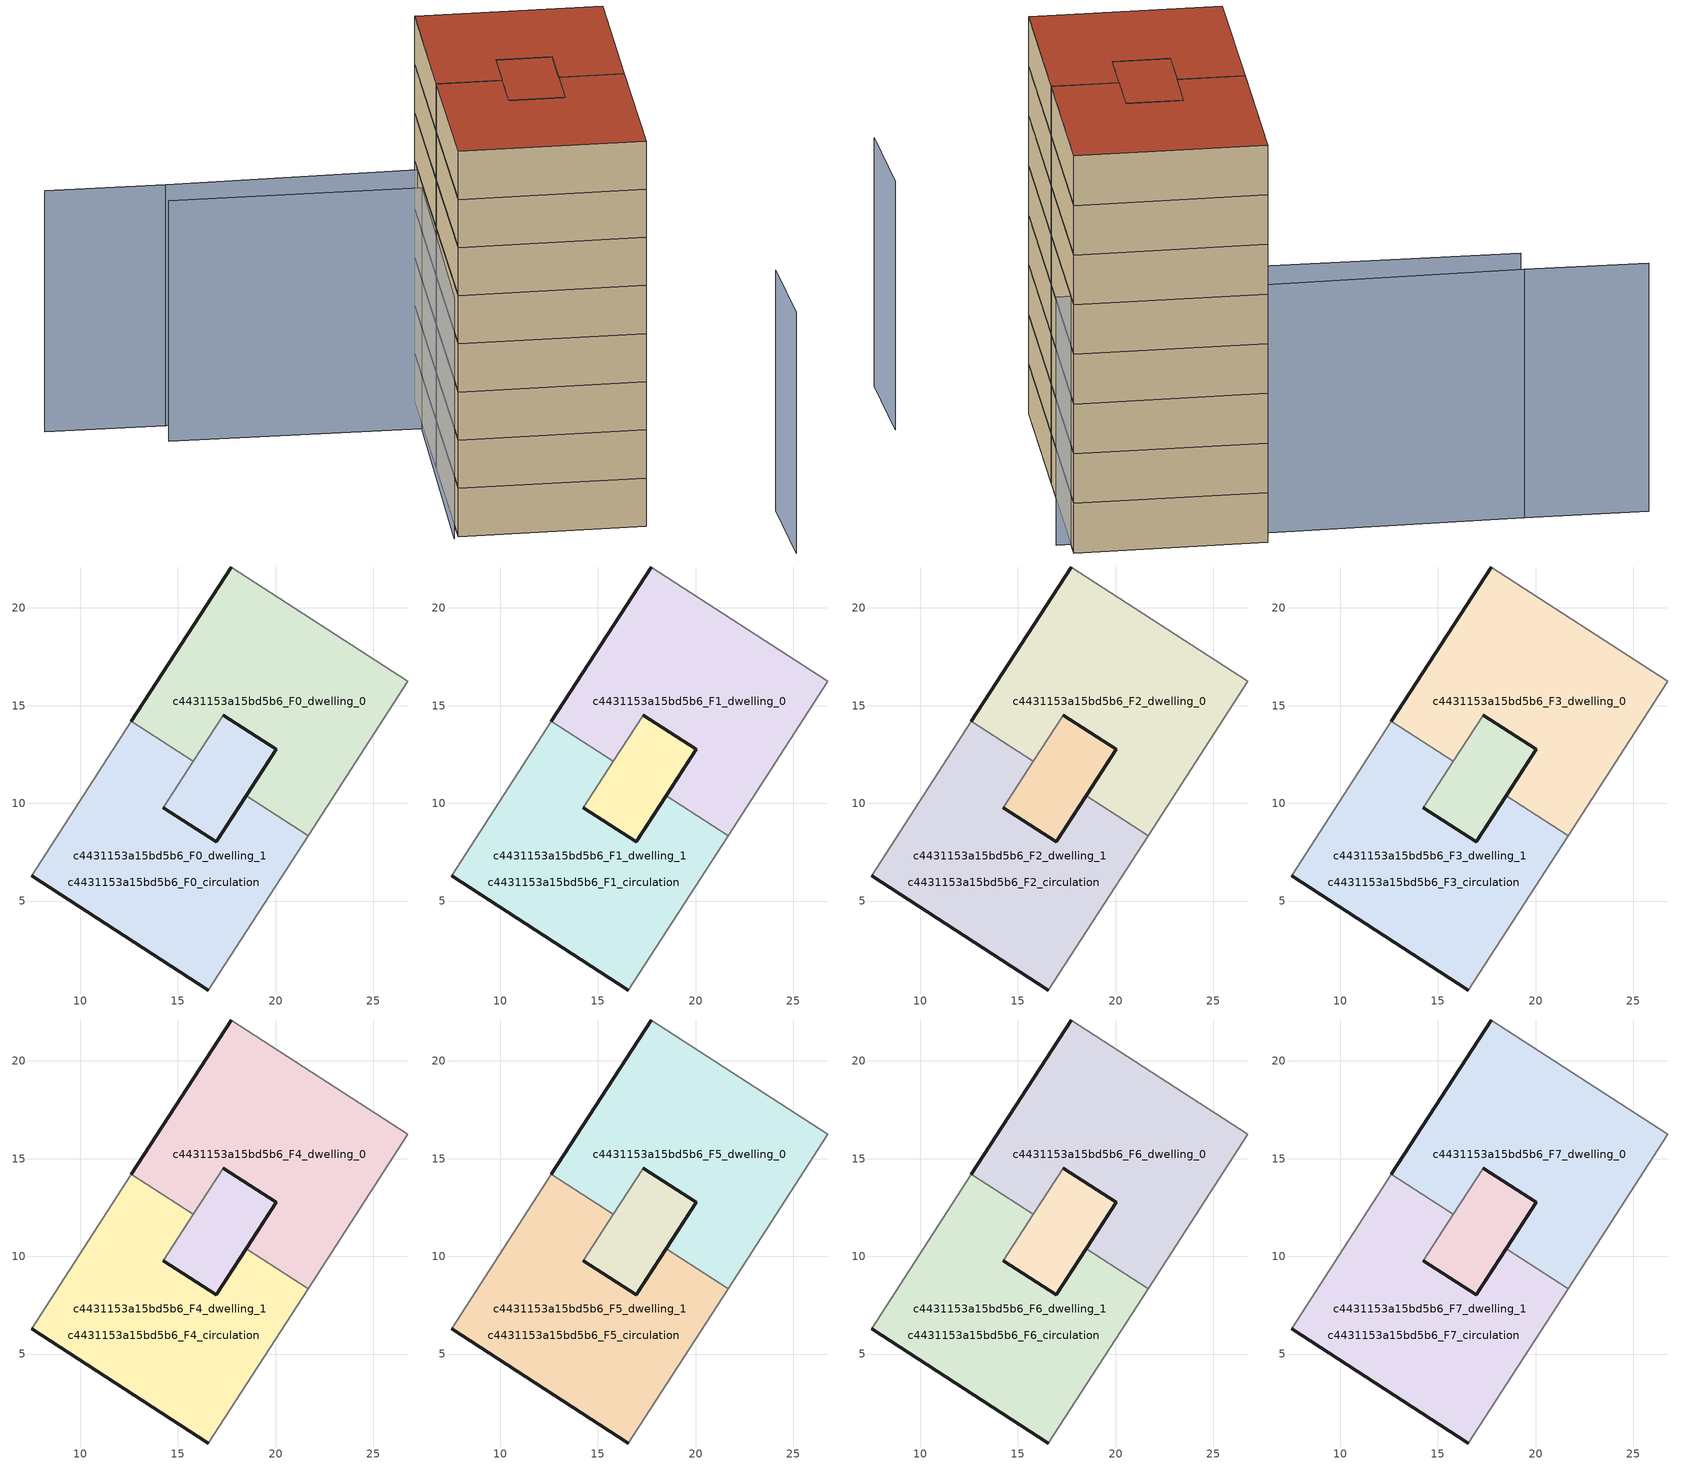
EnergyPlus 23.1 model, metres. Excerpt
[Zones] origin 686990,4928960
c4431153a15bd5b6_F0_dwelling_0
 floor ground (EU_floor_Construction): 20.03,12.76 18.69,10.7 18.5,10.39 16.97,8.02 14.25,9.78 15.79,12.15 17.32,14.52 z0; 26.77,16.25 21.66,8.35 18.5,10.39 18.69,10.7 20.03,12.76 17.32,14.52 15.79,12.15 12.62,14.19 17.73,22.09 z0
 wall outside (EU_wall_Construction): 17.73,22.09 12.62,14.19 / 17.32,14.52 20.03,12.76 18.5,10.39 z0:3
 wall to c4431153a15bd5b6_F0_circulation (EU_wall_Construction): 15.79,12.15 17.32,14.52 z0:3
 wall adiabatic (EU_wall_Construction): 21.66,8.35 26.77,16.25 17.73,22.09 z0:3
 wall to c4431153a15bd5b6_F0_dwelling_1 (EU_wall_Construction): 12.62,14.19 15.79,12.15 / 18.5,10.39 21.66,8.35 z0:3
c4431153a15bd5b6_F0_dwelling_1
 floor ground (EU_floor_Construction): 18.5,10.39 21.66,8.35 16.56,0.45 7.51,6.29 12.62,14.19 15.79,12.15 14.25,9.78 16.97,8.02 18.15,9.86 z0; 20.03,12.76 18.5,10.39 18.15,9.86 16.97,8.02 14.25,9.78 15.79,12.15 17.32,14.52 z0
 wall outside (EU_wall_Construction): 7.51,6.29 16.56,0.45 / 18.5,10.39 16.97,8.02 14.25,9.78 z0:3
 wall adiabatic (EU_wall_Construction): 16.56,0.45 21.66,8.35 / 12.62,14.19 7.51,6.29 z0:3
 wall to c4431153a15bd5b6_F0_circulation (EU_wall_Construction): 14.25,9.78 15.79,12.15 z0:3
c4431153a15bd5b6_F0_circulation
 floor ground (EU_floor_Construction): 20.03,12.76 18.5,10.39 16.97,8.02 14.25,9.78 15.79,12.15 17.32,14.52 z0; 26.77,16.25 21.66,8.35 18.5,10.39 20.03,12.76 17.32,14.52 15.79,12.15 12.62,14.19 17.73,22.09 z0; 18.5,10.39 21.66,8.35 16.56,0.45 7.51,6.29 12.62,14.19 15.79,12.15 14.25,9.78 16.97,8.02 z0
 wall outside (EU_wall_Construction): 14.25,9.78 16.97,8.02 20.03,12.76 17.32,14.52 z0:3
c4431153a15bd5b6_F1_dwelling_0
 floor outside (EU_floor_Construction): 26.77,16.25 21.66,8.35 18.5,10.39 20.03,12.76 17.32,14.52 15.79,12.15 12.62,14.19 17.73,22.09 z3; 20.03,12.76 18.5,10.39 16.97,8.02 14.25,9.78 15.79,12.15 17.32,14.52 z3
 wall outside (EU_wall_Construction): 17.73,22.09 12.62,14.19 / 17.32,14.52 20.03,12.76 18.5,10.39 z3:6
 wall to c4431153a15bd5b6_F1_circulation (EU_wall_Construction): 15.79,12.15 17.32,14.52 z3:6
 wall adiabatic (EU_wall_Construction): 21.66,8.35 26.77,16.25 17.73,22.09 z3:6
 wall to c4431153a15bd5b6_F1_dwelling_1 (EU_wall_Construction): 12.62,14.19 15.79,12.15 / 18.5,10.39 21.66,8.35 z3:6
c4431153a15bd5b6_F1_dwelling_1
 floor to c4431153a15bd5b6_F0_dwelling_1 (EU_floor_Construction): 18.5,10.39 21.66,8.35 16.56,0.45 7.51,6.29 12.62,14.19 15.79,12.15 14.25,9.78 16.97,8.02 z3; 20.03,12.76 18.5,10.39 16.97,8.02 14.25,9.78 15.79,12.15 17.32,14.52 z3
 wall outside (EU_wall_Construction): 7.51,6.29 16.56,0.45 / 18.5,10.39 16.97,8.02 14.25,9.78 z3:6
 wall adiabatic (EU_wall_Construction): 16.56,0.45 21.66,8.35 / 12.62,14.19 7.51,6.29 z3:6
 wall to c4431153a15bd5b6_F1_circulation (EU_wall_Construction): 14.25,9.78 15.79,12.15 z3:6
c4431153a15bd5b6_F1_circulation
 floor outside (EU_floor_Construction): 20.03,12.76 18.5,10.39 16.97,8.02 14.25,9.78 15.79,12.15 17.32,14.52 z3; 18.5,10.39 21.66,8.35 16.56,0.45 7.51,6.29 12.62,14.19 15.79,12.15 14.25,9.78 16.97,8.02 z3
 floor to c4431153a15bd5b6_F0_circulation (EU_floor_Construction): 26.77,16.25 21.66,8.35 18.5,10.39 20.03,12.76 17.32,14.52 15.79,12.15 12.62,14.19 17.73,22.09 z3
 wall outside (EU_wall_Construction): 14.25,9.78 16.97,8.02 20.03,12.76 17.32,14.52 z3:6
c4431153a15bd5b6_F2_dwelling_0
 floor outside (EU_floor_Construction): 26.77,16.25 21.66,8.35 18.5,10.39 20.03,12.76 17.32,14.52 15.79,12.15 12.62,14.19 17.73,22.09 z6; 20.03,12.76 18.5,10.39 16.97,8.02 14.25,9.78 15.79,12.15 17.32,14.52 z6
 wall outside (EU_wall_Construction): 17.73,22.09 12.62,14.19 / 17.32,14.52 20.03,12.76 18.5,10.39 z6:9
 wall to c4431153a15bd5b6_F2_circulation (EU_wall_Construction): 15.79,12.15 17.32,14.52 z6:9
 wall adiabatic (EU_wall_Construction): 21.66,8.35 26.77,16.25 17.73,22.09 z6:9
 wall to c4431153a15bd5b6_F2_dwelling_1 (EU_wall_Construction): 12.62,14.19 15.79,12.15 / 18.5,10.39 21.66,8.35 z6:9
c4431153a15bd5b6_F2_dwelling_1
 floor to c4431153a15bd5b6_F1_dwelling_1 (EU_floor_Construction): 18.5,10.39 21.66,8.35 16.56,0.45 7.51,6.29 12.62,14.19 15.79,12.15 14.25,9.78 16.97,8.02 z6; 20.03,12.76 18.5,10.39 16.97,8.02 14.25,9.78 15.79,12.15 17.32,14.52 z6
 wall outside (EU_wall_Construction): 7.51,6.29 16.56,0.45 / 18.5,10.39 16.97,8.02 14.25,9.78 z6:9
 wall adiabatic (EU_wall_Construction): 16.56,0.45 21.66,8.35 / 12.62,14.19 7.51,6.29 z6:9
 wall to c4431153a15bd5b6_F2_circulation (EU_wall_Construction): 14.25,9.78 15.79,12.15 z6:9
c4431153a15bd5b6_F2_circulation
 floor outside (EU_floor_Construction): 20.03,12.76 18.5,10.39 16.97,8.02 14.25,9.78 15.79,12.15 17.32,14.52 z6; 18.5,10.39 21.66,8.35 16.56,0.45 7.51,6.29 12.62,14.19 15.79,12.15 14.25,9.78 16.97,8.02 z6
 floor to c4431153a15bd5b6_F1_circulation (EU_floor_Construction): 26.77,16.25 21.66,8.35 18.5,10.39 20.03,12.76 17.32,14.52 15.79,12.15 12.62,14.19 17.73,22.09 z6
 wall outside (EU_wall_Construction): 14.25,9.78 16.97,8.02 20.03,12.76 17.32,14.52 z6:9
c4431153a15bd5b6_F3_dwelling_0
 floor outside (EU_floor_Construction): 26.77,16.25 21.66,8.35 18.5,10.39 20.03,12.76 17.32,14.52 15.79,12.15 12.62,14.19 17.73,22.09 z9; 20.03,12.76 18.5,10.39 16.97,8.02 14.25,9.78 15.79,12.15 17.32,14.52 z9
 wall outside (EU_wall_Construction): 17.73,22.09 12.62,14.19 / 17.32,14.52 20.03,12.76 18.5,10.39 z9:12
 wall to c4431153a15bd5b6_F3_circulation (EU_wall_Construction): 15.79,12.15 17.32,14.52 z9:12
 wall adiabatic (EU_wall_Construction): 21.66,8.35 26.77,16.25 17.73,22.09 z9:12
 wall to c4431153a15bd5b6_F3_dwelling_1 (EU_wall_Construction): 12.62,14.19 15.79,12.15 / 18.5,10.39 21.66,8.35 z9:12
c4431153a15bd5b6_F3_dwelling_1
 floor to c4431153a15bd5b6_F2_dwelling_1 (EU_floor_Construction): 18.5,10.39 21.66,8.35 16.56,0.45 7.51,6.29 12.62,14.19 15.79,12.15 14.25,9.78 16.97,8.02 z9; 20.03,12.76 18.5,10.39 16.97,8.02 14.25,9.78 15.79,12.15 17.32,14.52 z9
 wall outside (EU_wall_Construction): 7.51,6.29 16.56,0.45 / 18.5,10.39 16.97,8.02 14.25,9.78 z9:12
 wall adiabatic (EU_wall_Construction): 16.56,0.45 21.66,8.35 / 12.62,14.19 7.51,6.29 z9:12
 wall to c4431153a15bd5b6_F3_circulation (EU_wall_Construction): 14.25,9.78 15.79,12.15 z9:12
c4431153a15bd5b6_F3_circulation
 floor outside (EU_floor_Construction): 20.03,12.76 18.5,10.39 16.97,8.02 14.25,9.78 15.79,12.15 17.32,14.52 z9; 18.5,10.39 21.66,8.35 16.56,0.45 7.51,6.29 12.62,14.19 15.79,12.15 14.25,9.78 16.97,8.02 z9
 floor to c4431153a15bd5b6_F2_circulation (EU_floor_Construction): 26.77,16.25 21.66,8.35 18.5,10.39 20.03,12.76 17.32,14.52 15.79,12.15 12.62,14.19 17.73,22.09 z9
 wall outside (EU_wall_Construction): 14.25,9.78 16.97,8.02 20.03,12.76 17.32,14.52 z9:12
c4431153a15bd5b6_F4_dwelling_0
 floor outside (EU_floor_Construction): 26.77,16.25 21.66,8.35 18.5,10.39 20.03,12.76 17.32,14.52 15.79,12.15 12.62,14.19 17.73,22.09 z12; 20.03,12.76 18.5,10.39 16.97,8.02 14.25,9.78 15.79,12.15 17.32,14.52 z12
 wall outside (EU_wall_Construction): 17.73,22.09 12.62,14.19 / 17.32,14.52 20.03,12.76 18.5,10.39 z12:15
 wall to c4431153a15bd5b6_F4_circulation (EU_wall_Construction): 15.79,12.15 17.32,14.52 z12:15
 wall adiabatic (EU_wall_Construction): 21.66,8.35 26.77,16.25 17.73,22.09 z12:15
 wall to c4431153a15bd5b6_F4_dwelling_1 (EU_wall_Construction): 12.62,14.19 15.79,12.15 / 18.5,10.39 21.66,8.35 z12:15
c4431153a15bd5b6_F4_dwelling_1
 floor to c4431153a15bd5b6_F3_dwelling_1 (EU_floor_Construction): 18.5,10.39 21.66,8.35 16.56,0.45 7.51,6.29 12.62,14.19 15.79,12.15 14.25,9.78 16.97,8.02 z12; 20.03,12.76 18.5,10.39 16.97,8.02 14.25,9.78 15.79,12.15 17.32,14.52 z12
 wall outside (EU_wall_Construction): 7.51,6.29 16.56,0.45 / 18.5,10.39 16.97,8.02 14.25,9.78 z12:15
 wall adiabatic (EU_wall_Construction): 16.56,0.45 21.66,8.35 / 12.62,14.19 7.51,6.29 z12:15
 wall to c4431153a15bd5b6_F4_circulation (EU_wall_Construction): 14.25,9.78 15.79,12.15 z12:15
c4431153a15bd5b6_F4_circulation
 floor outside (EU_floor_Construction): 20.03,12.76 18.5,10.39 16.97,8.02 14.25,9.78 15.79,12.15 17.32,14.52 z12; 18.5,10.39 21.66,8.35 16.56,0.45 7.51,6.29 12.62,14.19 15.79,12.15 14.25,9.78 16.97,8.02 z12
 floor to c4431153a15bd5b6_F3_circulation (EU_floor_Construction): 26.77,16.25 21.66,8.35 18.5,10.39 20.03,12.76 17.32,14.52 15.79,12.15 12.62,14.19 17.73,22.09 z12
 wall outside (EU_wall_Construction): 14.25,9.78 16.97,8.02 20.03,12.76 17.32,14.52 z12:15
c4431153a15bd5b6_F5_dwelling_0
 floor outside (EU_floor_Construction): 26.77,16.25 21.66,8.35 18.5,10.39 20.03,12.76 17.32,14.52 15.79,12.15 12.62,14.19 17.73,22.09 z15; 20.03,12.76 18.5,10.39 16.97,8.02 14.25,9.78 15.79,12.15 17.32,14.52 z15
 wall outside (EU_wall_Construction): 17.73,22.09 12.62,14.19 / 17.32,14.52 20.03,12.76 18.5,10.39 z15:18
 wall to c4431153a15bd5b6_F5_circulation (EU_wall_Construction): 15.79,12.15 17.32,14.52 z15:18
 wall adiabatic (EU_wall_Construction): 21.66,8.35 26.77,16.25 17.73,22.09 z15:18
 wall to c4431153a15bd5b6_F5_dwelling_1 (EU_wall_Construction): 12.62,14.19 15.79,12.15 / 18.5,10.39 21.66,8.35 z15:18
c4431153a15bd5b6_F5_dwelling_1
 floor to c4431153a15bd5b6_F4_dwelling_1 (EU_floor_Construction): 18.5,10.39 21.66,8.35 16.56,0.45 7.51,6.29 12.62,14.19 15.79,12.15 14.25,9.78 16.97,8.02 z15; 20.03,12.76 18.5,10.39 16.97,8.02 14.25,9.78 15.79,12.15 17.32,14.52 z15
 wall outside (EU_wall_Construction): 7.51,6.29 16.56,0.45 / 18.5,10.39 16.97,8.02 14.25,9.78 z15:18
 wall adiabatic (EU_wall_Construction): 16.56,0.45 21.66,8.35 / 12.62,14.19 7.51,6.29 z15:18
 wall to c4431153a15bd5b6_F5_circulation (EU_wall_Construction): 14.25,9.78 15.79,12.15 z15:18
c4431153a15bd5b6_F5_circulation
 floor outside (EU_floor_Construction): 20.03,12.76 18.5,10.39 16.97,8.02 14.25,9.78 15.79,12.15 17.32,14.52 z15; 18.5,10.39 21.66,8.35 16.56,0.45 7.51,6.29 12.62,14.19 15.79,12.15 14.25,9.78 16.97,8.02 z15
 floor to c4431153a15bd5b6_F4_circulation (EU_floor_Construction): 26.77,16.25 21.66,8.35 18.5,10.39 20.03,12.76 17.32,14.52 15.79,12.15 12.62,14.19 17.73,22.09 z15
 wall outside (EU_wall_Construction): 14.25,9.78 16.97,8.02 20.03,12.76 17.32,14.52 z15:18
c4431153a15bd5b6_F6_dwelling_0
 floor outside (EU_floor_Construction): 26.77,16.25 21.66,8.35 18.5,10.39 20.03,12.76 17.32,14.52 15.79,12.15 12.62,14.19 17.73,22.09 z18; 20.03,12.76 18.5,10.39 16.97,8.02 14.25,9.78 15.79,12.15 17.32,14.52 z18
 wall outside (EU_wall_Construction): 17.73,22.09 12.62,14.19 / 17.32,14.52 20.03,12.76 18.5,10.39 z18:21
 wall to c4431153a15bd5b6_F6_circulation (EU_wall_Construction): 15.79,12.15 17.32,14.52 z18:21
 wall adiabatic (EU_wall_Construction): 21.66,8.35 26.77,16.25 17.73,22.09 z18:21
 wall to c4431153a15bd5b6_F6_dwelling_1 (EU_wall_Construction): 12.62,14.19 15.79,12.15 / 18.5,10.39 21.66,8.35 z18:21
c4431153a15bd5b6_F6_dwelling_1
 floor to c4431153a15bd5b6_F5_dwelling_1 (EU_floor_Construction): 18.5,10.39 21.66,8.35 16.56,0.45 7.51,6.29 12.62,14.19 15.79,12.15 14.25,9.78 16.97,8.02 z18; 20.03,12.76 18.5,10.39 16.97,8.02 14.25,9.78 15.79,12.15 17.32,14.52 z18
 wall outside (EU_wall_Construction): 7.51,6.29 16.56,0.45 / 18.5,10.39 16.97,8.02 14.25,9.78 z18:21
 wall adiabatic (EU_wall_Construction): 16.56,0.45 21.66,8.35 / 12.62,14.19 7.51,6.29 z18:21
 wall to c4431153a15bd5b6_F6_circulation (EU_wall_Construction): 14.25,9.78 15.79,12.15 z18:21
c4431153a15bd5b6_F6_circulation
 floor outside (EU_floor_Construction): 20.03,12.76 18.5,10.39 16.97,8.02 14.25,9.78 15.79,12.15 17.32,14.52 z18; 18.5,10.39 21.66,8.35 16.56,0.45 7.51,6.29 12.62,14.19 15.79,12.15 14.25,9.78 16.97,8.02 z18
 floor to c4431153a15bd5b6_F5_circulation (EU_floor_Construction): 26.77,16.25 21.66,8.35 18.5,10.39 20.03,12.76 17.32,14.52 15.79,12.15 12.62,14.19 17.73,22.09 z18
 wall outside (EU_wall_Construction): 14.25,9.78 16.97,8.02 20.03,12.76 17.32,14.52 z18:21
c4431153a15bd5b6_F7_dwelling_0
 floor outside (EU_floor_Construction): 26.77,16.25 21.66,8.35 18.5,10.39 20.03,12.76 17.32,14.52 15.79,12.15 12.62,14.19 17.73,22.09 z21; 20.03,12.76 18.5,10.39 16.97,8.02 14.25,9.78 15.79,12.15 17.32,14.52 z21
 wall outside (EU_wall_Construction): 17.73,22.09 12.62,14.19 / 17.32,14.52 20.03,12.76 18.5,10.39 z21:24
 wall to c4431153a15bd5b6_F7_circulation (EU_wall_Construction): 15.79,12.15 17.32,14.52 z21:24
 wall adiabatic (EU_wall_Construction): 21.66,8.35 26.77,16.25 17.73,22.09 z21:24
 wall to c4431153a15bd5b6_F7_dwelling_1 (EU_wall_Construction): 12.62,14.19 15.79,12.15 / 18.5,10.39 21.66,8.35 z21:24
 roof outside (EU_roof_Construction): 21.66,8.35 26.77,16.25 17.73,22.09 12.62,14.19 15.79,12.15 17.32,14.52 20.03,12.76 18.69,10.7 18.5,10.39 z24; 18.5,10.39 18.69,10.7 20.03,12.76 17.32,14.52 15.79,12.15 14.25,9.78 16.97,8.02 z24
c4431153a15bd5b6_F7_dwelling_1
 floor to c4431153a15bd5b6_F6_dwelling_1 (EU_floor_Construction): 18.5,10.39 21.66,8.35 16.56,0.45 7.51,6.29 12.62,14.19 15.79,12.15 14.25,9.78 16.97,8.02 z21; 20.03,12.76 18.5,10.39 16.97,8.02 14.25,9.78 15.79,12.15 17.32,14.52 z21
 wall outside (EU_wall_Construction): 7.51,6.29 16.56,0.45 / 18.5,10.39 16.97,8.02 14.25,9.78 z21:24
 wall adiabatic (EU_wall_Construction): 16.56,0.45 21.66,8.35 / 12.62,14.19 7.51,6.29 z21:24
 wall to c4431153a15bd5b6_F7_circulation (EU_wall_Construction): 14.25,9.78 15.79,12.15 z21:24
 roof outside (EU_roof_Construction): 18.15,9.86 18.5,10.39 20.03,12.76 17.32,14.52 15.79,12.15 14.25,9.78 16.97,8.02 z24; 16.56,0.45 21.66,8.35 18.5,10.39 18.15,9.86 16.97,8.02 14.25,9.78 15.79,12.15 12.62,14.19 7.51,6.29 z24
c4431153a15bd5b6_F7_circulation
 floor outside (EU_floor_Construction): 20.03,12.76 18.5,10.39 16.97,8.02 14.25,9.78 15.79,12.15 17.32,14.52 z21; 18.5,10.39 21.66,8.35 16.56,0.45 7.51,6.29 12.62,14.19 15.79,12.15 14.25,9.78 16.97,8.02 z21
 floor to c4431153a15bd5b6_F6_circulation (EU_floor_Construction): 26.77,16.25 21.66,8.35 18.5,10.39 20.03,12.76 17.32,14.52 15.79,12.15 12.62,14.19 17.73,22.09 z21
 wall outside (EU_wall_Construction): 14.25,9.78 16.97,8.02 20.03,12.76 17.32,14.52 z21:24
 roof outside (EU_roof_Construction): 21.66,8.35 26.77,16.25 17.73,22.09 12.62,14.19 15.79,12.15 17.32,14.52 20.03,12.76 18.5,10.39 z24; 18.5,10.39 20.03,12.76 17.32,14.52 15.79,12.15 14.25,9.78 16.97,8.02 z24; 16.56,0.45 21.66,8.35 18.5,10.39 16.97,8.02 14.25,9.78 15.79,12.15 12.62,14.19 7.51,6.29 z24
shading: 20.62,-7.88 23.52,-2.71 / 3.54,26.97 15.6,18.99 / 15.6,18.99 7.15,6.22 / 26.84,14.85 4.82,28.75 / 4.82,28.75 -0.93,32.57 z0:15
[Building]
EU S2 Campaign: North Axis=0; Terrain=City; Solar Distribution=FullExterior
[Site:Location]
Bologna: Latitude=44.5; Longitude=11.25; Time Zone=1; Elevation=37
[SizingPeriod:WeatherFileDays]
AnnualSizingPeriod: Begin Month=1; Begin Day of Month=1; End Month=12; End Day of Month=31; Day of Week for Start Day=Monday; Use Weather File Daylight Saving Period=No; Use Weather File Rain and Snow Indicators=No
[MATERIAL]
EU_InternalMass_Material: Roughness=MediumRough; Thickness=0.1; Conductivity=1; Density=1800; Specific Heat=900; Thermal Absorptance=0.9; Solar Absorptance=0.7; Visible Absorptance=0.7
[MATERIAL:NOMASS] Roughness=MediumRough; Thermal Absorptance=0.9; Solar Absorptance=0.7; Visible Absorptance=0.7
Name | Thermal Resistance
EU_wall_NoMass | 0.905828
EU_roof_NoMass | 0.37593
EU_floor_NoMass | 0.67114
[CONSTRUCTION]
EU_wall_Construction: EU_wall_NoMass
EU_roof_Construction: EU_roof_NoMass
EU_floor_Construction: EU_floor_NoMass
EU_InternalMass_Construction: EU_InternalMass_Material
[ZONE] Type=1; Multiplier=1; Ceiling Height=autocalculate; Floor Area=autocalculate; Part of Total Floor Area=Yes
Name | Volume
c4431153a15bd5b6_F0_dwelling_0; c4431153a15bd5b6_F0_dwelling_1 | 331.258
c4431153a15bd5b6_F1_dwelling_0; c4431153a15bd5b6_F2_dwelling_0; c4431153a15bd5b6_F3_dwelling_0; c4431153a15bd5b6_F4_dwelling_0; c4431153a15bd5b6_F5_dwelling_0; c4431153a15bd5b6_F6_dwelling_0; c4431153a15bd5b6_F7_dwelling_0; c4431153a15bd5b6_F1_dwelling_1; c4431153a15bd5b6_F2_dwelling_1; c4431153a15bd5b6_F3_dwelling_1; c4431153a15bd5b6_F4_dwelling_1; c4431153a15bd5b6_F5_dwelling_1; c4431153a15bd5b6_F6_dwelling_1; c4431153a15bd5b6_F7_dwelling_1 | 331.257
c4431153a15bd5b6_F0_circulation; c4431153a15bd5b6_F1_circulation; c4431153a15bd5b6_F2_circulation; c4431153a15bd5b6_F3_circulation; c4431153a15bd5b6_F4_circulation; c4431153a15bd5b6_F5_circulation; c4431153a15bd5b6_F6_circulation; c4431153a15bd5b6_F7_circulation | 607.811
[INTERNALMASS] Construction=EU_InternalMass_Construction; Surface Area=92.1847
Name | Zone or ZoneList
c4431153a15bd5b6_F0_dwelling_0_EU_InternalMass | c4431153a15bd5b6_F0_dwelling_0
c4431153a15bd5b6_F0_dwelling_1_EU_InternalMass | c4431153a15bd5b6_F0_dwelling_1
c4431153a15bd5b6_F1_dwelling_0_EU_InternalMass | c4431153a15bd5b6_F1_dwelling_0
c4431153a15bd5b6_F1_dwelling_1_EU_InternalMass | c4431153a15bd5b6_F1_dwelling_1
c4431153a15bd5b6_F2_dwelling_0_EU_InternalMass | c4431153a15bd5b6_F2_dwelling_0
c4431153a15bd5b6_F2_dwelling_1_EU_InternalMass | c4431153a15bd5b6_F2_dwelling_1
c4431153a15bd5b6_F3_dwelling_0_EU_InternalMass | c4431153a15bd5b6_F3_dwelling_0
c4431153a15bd5b6_F3_dwelling_1_EU_InternalMass | c4431153a15bd5b6_F3_dwelling_1
c4431153a15bd5b6_F4_dwelling_0_EU_InternalMass | c4431153a15bd5b6_F4_dwelling_0
c4431153a15bd5b6_F4_dwelling_1_EU_InternalMass | c4431153a15bd5b6_F4_dwelling_1
c4431153a15bd5b6_F5_dwelling_0_EU_InternalMass | c4431153a15bd5b6_F5_dwelling_0
c4431153a15bd5b6_F5_dwelling_1_EU_InternalMass | c4431153a15bd5b6_F5_dwelling_1
c4431153a15bd5b6_F6_dwelling_0_EU_InternalMass | c4431153a15bd5b6_F6_dwelling_0
c4431153a15bd5b6_F6_dwelling_1_EU_InternalMass | c4431153a15bd5b6_F6_dwelling_1
c4431153a15bd5b6_F7_dwelling_0_EU_InternalMass | c4431153a15bd5b6_F7_dwelling_0
c4431153a15bd5b6_F7_dwelling_1_EU_InternalMass | c4431153a15bd5b6_F7_dwelling_1
[OTHEREQUIPMENT] Fuel Type=Electricity; Design Level Calculation Method=Watts/Area; Power per Zone Floor Area=1; Fraction Latent=0; Fraction Radiant=0; Fraction Lost=0; Carbon Dioxide Generation Rate=0; EndUse Subcategory=EU_Step8_InternalGains
Name | Zone or ZoneList or Space or SpaceList | Schedule
EU_Step8_InternalGain_c4431153a15bd5b6_F0_dwelling_0_f000 | c4431153a15bd5b6_F0_dwelling_0 | EU_Step8_GainSchedule_c4431153a15bd5b6_F0_dwelling_0_f000
EU_Step8_InternalGain_c4431153a15bd5b6_F0_dwelling_1_f000 | c4431153a15bd5b6_F0_dwelling_1 | EU_Step8_GainSchedule_c4431153a15bd5b6_F0_dwelling_1_f000
EU_Step8_InternalGain_c4431153a15bd5b6_F1_dwelling_0_f000 | c4431153a15bd5b6_F1_dwelling_0 | EU_Step8_GainSchedule_c4431153a15bd5b6_F1_dwelling_0_f000
EU_Step8_InternalGain_c4431153a15bd5b6_F1_dwelling_1_f000 | c4431153a15bd5b6_F1_dwelling_1 | EU_Step8_GainSchedule_c4431153a15bd5b6_F1_dwelling_1_f000
EU_Step8_InternalGain_c4431153a15bd5b6_F2_dwelling_0_f000 | c4431153a15bd5b6_F2_dwelling_0 | EU_Step8_GainSchedule_c4431153a15bd5b6_F2_dwelling_0_f000
EU_Step8_InternalGain_c4431153a15bd5b6_F2_dwelling_1_f000 | c4431153a15bd5b6_F2_dwelling_1 | EU_Step8_GainSchedule_c4431153a15bd5b6_F2_dwelling_1_f000
EU_Step8_InternalGain_c4431153a15bd5b6_F3_dwelling_0_f000 | c4431153a15bd5b6_F3_dwelling_0 | EU_Step8_GainSchedule_c4431153a15bd5b6_F3_dwelling_0_f000
EU_Step8_InternalGain_c4431153a15bd5b6_F3_dwelling_1_f000 | c4431153a15bd5b6_F3_dwelling_1 | EU_Step8_GainSchedule_c4431153a15bd5b6_F3_dwelling_1_f000
EU_Step8_InternalGain_c4431153a15bd5b6_F4_dwelling_0_f000 | c4431153a15bd5b6_F4_dwelling_0 | EU_Step8_GainSchedule_c4431153a15bd5b6_F4_dwelling_0_f000
EU_Step8_InternalGain_c4431153a15bd5b6_F4_dwelling_1_f000 | c4431153a15bd5b6_F4_dwelling_1 | EU_Step8_GainSchedule_c4431153a15bd5b6_F4_dwelling_1_f000
EU_Step8_InternalGain_c4431153a15bd5b6_F5_dwelling_0_f000 | c4431153a15bd5b6_F5_dwelling_0 | EU_Step8_GainSchedule_c4431153a15bd5b6_F5_dwelling_0_f000
EU_Step8_InternalGain_c4431153a15bd5b6_F5_dwelling_1_f000 | c4431153a15bd5b6_F5_dwelling_1 | EU_Step8_GainSchedule_c4431153a15bd5b6_F5_dwelling_1_f000
EU_Step8_InternalGain_c4431153a15bd5b6_F6_dwelling_0_f000 | c4431153a15bd5b6_F6_dwelling_0 | EU_Step8_GainSchedule_c4431153a15bd5b6_F6_dwelling_0_f000
EU_Step8_InternalGain_c4431153a15bd5b6_F6_dwelling_1_f000 | c4431153a15bd5b6_F6_dwelling_1 | EU_Step8_GainSchedule_c4431153a15bd5b6_F6_dwelling_1_f000
EU_Step8_InternalGain_c4431153a15bd5b6_F7_dwelling_0_f000 | c4431153a15bd5b6_F7_dwelling_0 | EU_Step8_GainSchedule_c4431153a15bd5b6_F7_dwelling_0_f000
EU_Step8_InternalGain_c4431153a15bd5b6_F7_dwelling_1_f000 | c4431153a15bd5b6_F7_dwelling_1 | EU_Step8_GainSchedule_c4431153a15bd5b6_F7_dwelling_1_f000
[ZONEINFILTRATION:DESIGNFLOWRATE] Schedule=EU_AlwaysOn; Design Flow Rate Calculation Method=Flow/Area; Flow Rate per Floor Area=0.0005; Constant Term Coefficient=1; Temperature Term Coefficient=0; Velocity Term Coefficient=0; Velocity Squared Term Coefficient=0
Name | Zone or ZoneList or Space or SpaceList
EU_Circulation_Infiltration_c4431153a15bd5b6_F0_circulation | c4431153a15bd5b6_F0_circulation
EU_Circulation_Infiltration_c4431153a15bd5b6_F1_circulation | c4431153a15bd5b6_F1_circulation
EU_Circulation_Infiltration_c4431153a15bd5b6_F2_circulation | c4431153a15bd5b6_F2_circulation
EU_Circulation_Infiltration_c4431153a15bd5b6_F3_circulation | c4431153a15bd5b6_F3_circulation
EU_Circulation_Infiltration_c4431153a15bd5b6_F4_circulation | c4431153a15bd5b6_F4_circulation
EU_Circulation_Infiltration_c4431153a15bd5b6_F5_circulation | c4431153a15bd5b6_F5_circulation
EU_Circulation_Infiltration_c4431153a15bd5b6_F6_circulation | c4431153a15bd5b6_F6_circulation
EU_Circulation_Infiltration_c4431153a15bd5b6_F7_circulation | c4431153a15bd5b6_F7_circulation
[ZONEVENTILATION:DESIGNFLOWRATE] Schedule=EU_AlwaysOn; Design Flow Rate Calculation Method=AirChanges/Hour; Air Changes per Hour=0.73129; Ventilation Type=Natural; Fan Pressure Rise=0; Fan Total Efficiency=1; Constant Term Coefficient=1; Temperature Term Coefficient=0; Velocity Term Coefficient=0; Velocity Squared Term Coefficient=0; Minimum Indoor Temperature=-100; Maximum Indoor Temperature=100; Delta Temperature=-100; Minimum Outdoor Temperature=-100; Maximum Outdoor Temperature=100; Maximum Wind Speed=40
Name | Zone or ZoneList or Space or SpaceList
EU_ConstantAir_c4431153a15bd5b6_F0_dwelling_0 | c4431153a15bd5b6_F0_dwelling_0
EU_ConstantAir_c4431153a15bd5b6_F0_dwelling_1 | c4431153a15bd5b6_F0_dwelling_1
EU_ConstantAir_c4431153a15bd5b6_F1_dwelling_0 | c4431153a15bd5b6_F1_dwelling_0
EU_ConstantAir_c4431153a15bd5b6_F1_dwelling_1 | c4431153a15bd5b6_F1_dwelling_1
EU_ConstantAir_c4431153a15bd5b6_F2_dwelling_0 | c4431153a15bd5b6_F2_dwelling_0
EU_ConstantAir_c4431153a15bd5b6_F2_dwelling_1 | c4431153a15bd5b6_F2_dwelling_1
EU_ConstantAir_c4431153a15bd5b6_F3_dwelling_0 | c4431153a15bd5b6_F3_dwelling_0
EU_ConstantAir_c4431153a15bd5b6_F3_dwelling_1 | c4431153a15bd5b6_F3_dwelling_1
EU_ConstantAir_c4431153a15bd5b6_F4_dwelling_0 | c4431153a15bd5b6_F4_dwelling_0
EU_ConstantAir_c4431153a15bd5b6_F4_dwelling_1 | c4431153a15bd5b6_F4_dwelling_1
EU_ConstantAir_c4431153a15bd5b6_F5_dwelling_0 | c4431153a15bd5b6_F5_dwelling_0
EU_ConstantAir_c4431153a15bd5b6_F5_dwelling_1 | c4431153a15bd5b6_F5_dwelling_1
EU_ConstantAir_c4431153a15bd5b6_F6_dwelling_0 | c4431153a15bd5b6_F6_dwelling_0
EU_ConstantAir_c4431153a15bd5b6_F6_dwelling_1 | c4431153a15bd5b6_F6_dwelling_1
EU_ConstantAir_c4431153a15bd5b6_F7_dwelling_0 | c4431153a15bd5b6_F7_dwelling_0
EU_ConstantAir_c4431153a15bd5b6_F7_dwelling_1 | c4431153a15bd5b6_F7_dwelling_1
[HVACTEMPLATE:THERMOSTAT] Constant Heating Setpoint=20; Constant Cooling Setpoint=50
EU_HeatOnly_c4431153a15bd5b6_F0_dwelling_0; EU_HeatOnly_c4431153a15bd5b6_F0_dwelling_1; EU_HeatOnly_c4431153a15bd5b6_F1_dwelling_0; EU_HeatOnly_c4431153a15bd5b6_F1_dwelling_1; EU_HeatOnly_c4431153a15bd5b6_F2_dwelling_0; EU_HeatOnly_c4431153a15bd5b6_F2_dwelling_1; EU_HeatOnly_c4431153a15bd5b6_F3_dwelling_0; EU_HeatOnly_c4431153a15bd5b6_F3_dwelling_1; EU_HeatOnly_c4431153a15bd5b6_F4_dwelling_0; EU_HeatOnly_c4431153a15bd5b6_F4_dwelling_1; EU_HeatOnly_c4431153a15bd5b6_F5_dwelling_0; EU_HeatOnly_c4431153a15bd5b6_F5_dwelling_1; EU_HeatOnly_c4431153a15bd5b6_F6_dwelling_0; EU_HeatOnly_c4431153a15bd5b6_F6_dwelling_1; EU_HeatOnly_c4431153a15bd5b6_F7_dwelling_0; EU_HeatOnly_c4431153a15bd5b6_F7_dwelling_1
[HVACTEMPLATE:ZONE:IDEALLOADSAIRSYSTEM] System Availability Schedule=EU_AlwaysOn; Maximum Heating Supply Air Temperature=50; Minimum Cooling Supply Air Temperature=13; Maximum Heating Supply Air Humidity Ratio=0.0156; Minimum Cooling Supply Air Humidity Ratio=0.0077; Heating Limit=NoLimit; Cooling Limit=NoLimit; Heating Availability Schedule=EU_AlwaysOn; Cooling Availability Schedule=EU_CoolingOff; Dehumidification Control Type=ConstantSensibleHeatRatio; Cooling Sensible Heat Ratio=0.7; Dehumidification Setpoint=60; Humidification Control Type=None; Humidification Setpoint=30; Outdoor Air Method=None; Outdoor Air Flow Rate per Person=0.00944; Outdoor Air Flow Rate per Zone Floor Area=0; Outdoor Air Flow Rate per Zone=0; Demand Controlled Ventilation Type=None; Outdoor Air Economizer Type=NoEconomizer; Heat Recovery Type=None; Sensible Heat Recovery Effectiveness=0.7; Latent Heat Recovery Effectiveness=0.65
Name | Template Thermostat
c4431153a15bd5b6_F0_dwelling_0 | EU_HeatOnly_c4431153a15bd5b6_F0_dwelling_0
c4431153a15bd5b6_F0_dwelling_1 | EU_HeatOnly_c4431153a15bd5b6_F0_dwelling_1
c4431153a15bd5b6_F1_dwelling_0 | EU_HeatOnly_c4431153a15bd5b6_F1_dwelling_0
c4431153a15bd5b6_F1_dwelling_1 | EU_HeatOnly_c4431153a15bd5b6_F1_dwelling_1
c4431153a15bd5b6_F2_dwelling_0 | EU_HeatOnly_c4431153a15bd5b6_F2_dwelling_0
c4431153a15bd5b6_F2_dwelling_1 | EU_HeatOnly_c4431153a15bd5b6_F2_dwelling_1
c4431153a15bd5b6_F3_dwelling_0 | EU_HeatOnly_c4431153a15bd5b6_F3_dwelling_0
c4431153a15bd5b6_F3_dwelling_1 | EU_HeatOnly_c4431153a15bd5b6_F3_dwelling_1
c4431153a15bd5b6_F4_dwelling_0 | EU_HeatOnly_c4431153a15bd5b6_F4_dwelling_0
c4431153a15bd5b6_F4_dwelling_1 | EU_HeatOnly_c4431153a15bd5b6_F4_dwelling_1
c4431153a15bd5b6_F5_dwelling_0 | EU_HeatOnly_c4431153a15bd5b6_F5_dwelling_0
c4431153a15bd5b6_F5_dwelling_1 | EU_HeatOnly_c4431153a15bd5b6_F5_dwelling_1
c4431153a15bd5b6_F6_dwelling_0 | EU_HeatOnly_c4431153a15bd5b6_F6_dwelling_0
c4431153a15bd5b6_F6_dwelling_1 | EU_HeatOnly_c4431153a15bd5b6_F6_dwelling_1
c4431153a15bd5b6_F7_dwelling_0 | EU_HeatOnly_c4431153a15bd5b6_F7_dwelling_0
c4431153a15bd5b6_F7_dwelling_1 | EU_HeatOnly_c4431153a15bd5b6_F7_dwelling_1
[SIZING:ZONE] Zone Cooling Design Supply Air Temperature Input Method=SupplyAirTemperature; Zone Cooling Design Supply Air Temperature=13; Zone Heating Design Supply Air Temperature Input Method=SupplyAirTemperature; Zone Heating Design Supply Air Temperature=50; Zone Cooling Design Supply Air Humidity Ratio=0.008; Zone Heating Design Supply Air Humidity Ratio=0.008; Cooling Design Air Flow Method=DesignDay; Cooling Design Air Flow Rate=0; Cooling Minimum Air Flow per Zone Floor Area=0.000762; Cooling Minimum Air Flow=0; Cooling Minimum Air Flow Fraction=0.2; Heating Design Air Flow Method=DesignDay; Heating Design Air Flow Rate=0; Heating Maximum Air Flow per Zone Floor Area=0.002032; Heating Maximum Air Flow=0.141576; Heating Maximum Air Flow Fraction=0.3; Account for Dedicated Outdoor Air System=No; Dedicated Outdoor Air System Control Strategy=NeutralSupplyAir; Dedicated Outdoor Air Low Setpoint Temperature for Design=autosize; Dedicated Outdoor Air High Setpoint Temperature for Design=autosize; Zone Load Sizing Method=Sensible Load Only No Latent Load; Zone Latent Cooling Design Supply Air Humidity Ratio Input Method=HumidityRatioDifference; Zone Cooling Design Supply Air Humidity Ratio Difference=0.005; Zone Latent Heating Design Supply Air Humidity Ratio Input Method=HumidityRatioDifference; Zone Humidification Design Supply Air Humidity Ratio Difference=0.005
c4431153a15bd5b6_F0_dwelling_0; c4431153a15bd5b6_F0_dwelling_1; c4431153a15bd5b6_F1_dwelling_0; c4431153a15bd5b6_F1_dwelling_1; c4431153a15bd5b6_F2_dwelling_0; c4431153a15bd5b6_F2_dwelling_1; c4431153a15bd5b6_F3_dwelling_0; c4431153a15bd5b6_F3_dwelling_1; c4431153a15bd5b6_F4_dwelling_0; c4431153a15bd5b6_F4_dwelling_1; c4431153a15bd5b6_F5_dwelling_0; c4431153a15bd5b6_F5_dwelling_1; c4431153a15bd5b6_F6_dwelling_0; c4431153a15bd5b6_F6_dwelling_1; c4431153a15bd5b6_F7_dwelling_0; c4431153a15bd5b6_F7_dwelling_1
[SCHEDULE:CONSTANT]
Name | Hourly Value
EU_AlwaysOn | 1
EU_CoolingOff | 0
[SCHEDULE:FILE] Column Number=1; Rows to Skip at Top=0; Number of Hours of Data=8760; Column Separator=Comma; Interpolate to Timestep=No; Minutes per Item=60; Adjust Schedule for Daylight Savings=Yes
Name | File
EU_Step8_GainSchedule_c4431153a15bd5b6_F0_dwelling_0_f000 | ../../schedules/c4431153a15bd5b6/c4431153a15bd5b6_F0_dwelling_0_f000_gain.csv
EU_Step8_GainSchedule_c4431153a15bd5b6_F0_dwelling_1_f000 | ../../schedules/c4431153a15bd5b6/c4431153a15bd5b6_F0_dwelling_1_f000_gain.csv
EU_Step8_GainSchedule_c4431153a15bd5b6_F1_dwelling_0_f000 | ../../schedules/c4431153a15bd5b6/c4431153a15bd5b6_F1_dwelling_0_f000_gain.csv
EU_Step8_GainSchedule_c4431153a15bd5b6_F1_dwelling_1_f000 | ../../schedules/c4431153a15bd5b6/c4431153a15bd5b6_F1_dwelling_1_f000_gain.csv
EU_Step8_GainSchedule_c4431153a15bd5b6_F2_dwelling_0_f000 | ../../schedules/c4431153a15bd5b6/c4431153a15bd5b6_F2_dwelling_0_f000_gain.csv
EU_Step8_GainSchedule_c4431153a15bd5b6_F2_dwelling_1_f000 | ../../schedules/c4431153a15bd5b6/c4431153a15bd5b6_F2_dwelling_1_f000_gain.csv
EU_Step8_GainSchedule_c4431153a15bd5b6_F3_dwelling_0_f000 | ../../schedules/c4431153a15bd5b6/c4431153a15bd5b6_F3_dwelling_0_f000_gain.csv
EU_Step8_GainSchedule_c4431153a15bd5b6_F3_dwelling_1_f000 | ../../schedules/c4431153a15bd5b6/c4431153a15bd5b6_F3_dwelling_1_f000_gain.csv
EU_Step8_GainSchedule_c4431153a15bd5b6_F4_dwelling_0_f000 | ../../schedules/c4431153a15bd5b6/c4431153a15bd5b6_F4_dwelling_0_f000_gain.csv
EU_Step8_GainSchedule_c4431153a15bd5b6_F4_dwelling_1_f000 | ../../schedules/c4431153a15bd5b6/c4431153a15bd5b6_F4_dwelling_1_f000_gain.csv
EU_Step8_GainSchedule_c4431153a15bd5b6_F5_dwelling_0_f000 | ../../schedules/c4431153a15bd5b6/c4431153a15bd5b6_F5_dwelling_0_f000_gain.csv
EU_Step8_GainSchedule_c4431153a15bd5b6_F5_dwelling_1_f000 | ../../schedules/c4431153a15bd5b6/c4431153a15bd5b6_F5_dwelling_1_f000_gain.csv
EU_Step8_GainSchedule_c4431153a15bd5b6_F6_dwelling_0_f000 | ../../schedules/c4431153a15bd5b6/c4431153a15bd5b6_F6_dwelling_0_f000_gain.csv
EU_Step8_GainSchedule_c4431153a15bd5b6_F6_dwelling_1_f000 | ../../schedules/c4431153a15bd5b6/c4431153a15bd5b6_F6_dwelling_1_f000_gain.csv
EU_Step8_GainSchedule_c4431153a15bd5b6_F7_dwelling_0_f000 | ../../schedules/c4431153a15bd5b6/c4431153a15bd5b6_F7_dwelling_0_f000_gain.csv
EU_Step8_GainSchedule_c4431153a15bd5b6_F7_dwelling_1_f000 | ../../schedules/c4431153a15bd5b6/c4431153a15bd5b6_F7_dwelling_1_f000_gain.csv
